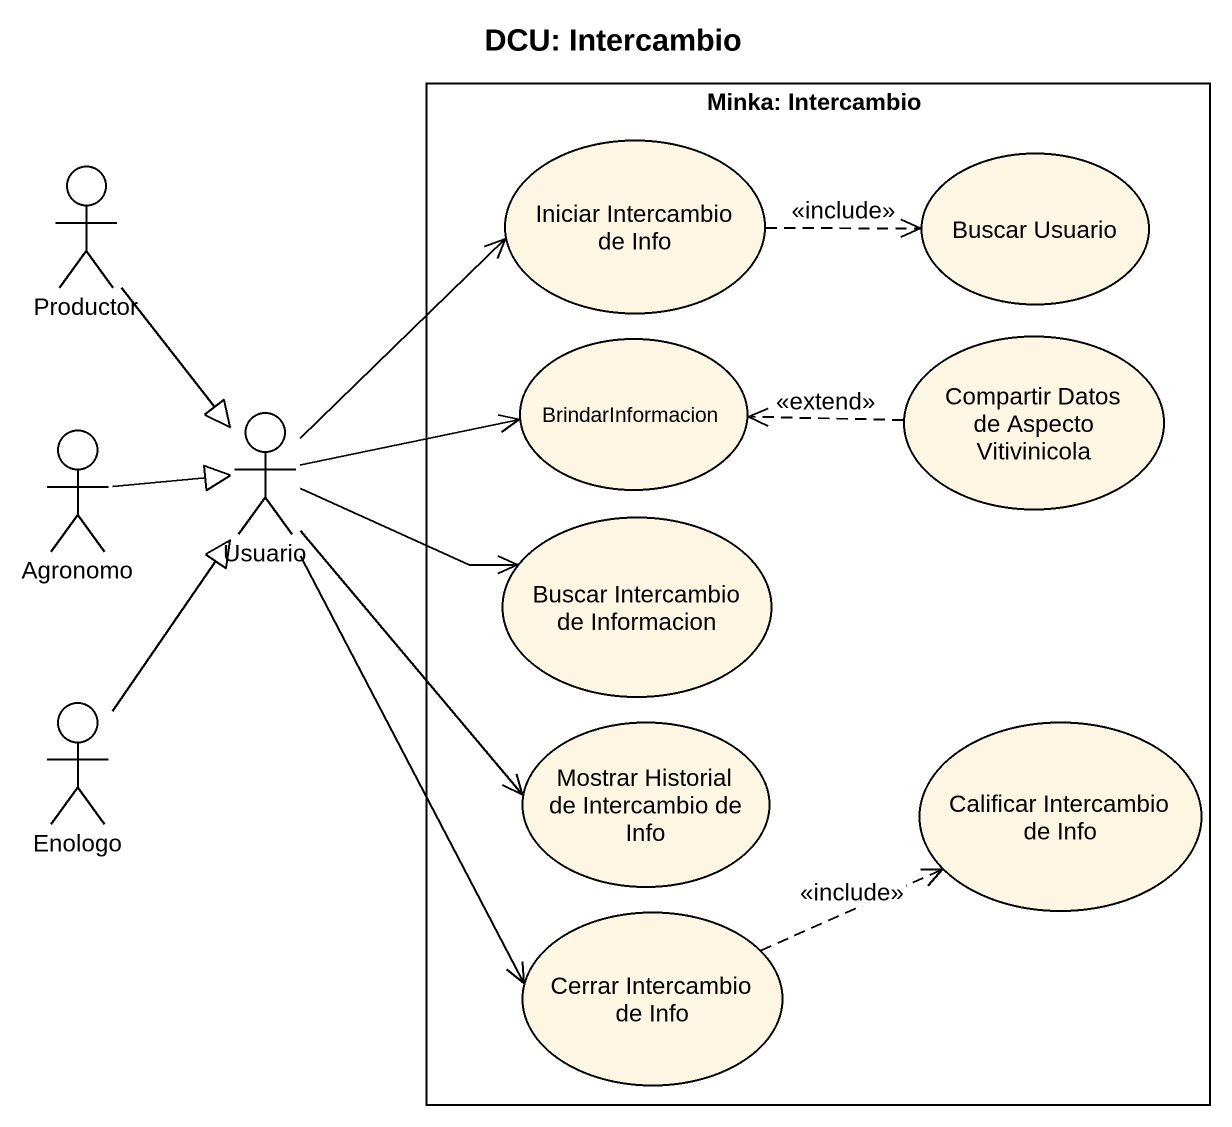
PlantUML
@startuml
title DCU: Intercambio
rectangle "Minka: Intercambio" as Minka_Intercambio {
  usecase "Iniciar Intercambio de Info" as Iniciar_Intercambio_de_Info
  usecase "Buscar Usuario" as Buscar_Usuario
  usecase BrindarInformacion
  usecase "Compartir Datos de Aspecto Vitivinicola" as Compartir_Datos_de_Aspecto
  usecase "Buscar Intercambio de Informacion" as Buscar_Intercambio_de
  usecase "Mostrar Historial de Intercambio de Info" as Mostrar_Historial_de
  usecase "Calificar Intercambio de Info" as Calificar_Intercambio_de
  usecase "Cerrar Intercambio de Info" as Cerrar_Intercambio_de_Info
}
actor Productor
actor Agronomo
actor Usuario
actor Enologo
Productor --|> Usuario
Iniciar_Intercambio_de_Info .right.> Buscar_Usuario : <<include>>
Compartir_Datos_de_Aspecto .left.> BrindarInformacion : <<extend>>
Agronomo -right-|> Usuario
Usuario -up-> Iniciar_Intercambio_de_Info
Usuario -right-> BrindarInformacion
Usuario -right-> Buscar_Intercambio_de
Usuario --> Mostrar_Historial_de
Usuario --> Cerrar_Intercambio_de_Info
Enologo -up-|> Usuario
Cerrar_Intercambio_de_Info .right.> Calificar_Intercambio_de : <<include>>
@enduml
